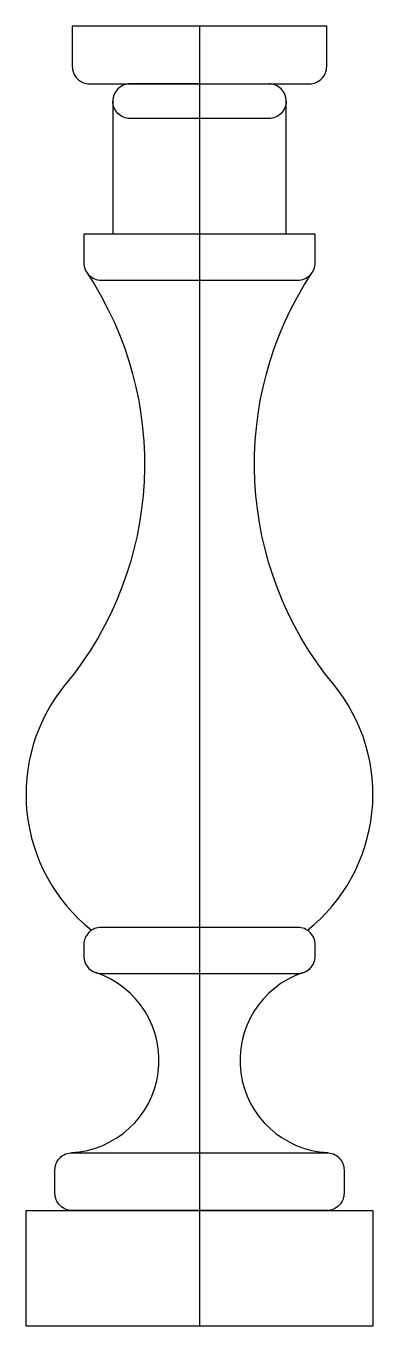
# Model space of a CAD drawing. Header units: inches. Extents: x 475.7 to 499.7, y 132.5 to 160.5.
# Drawn here: x 493.72 to 499.72, y 134.77 to 157.27 of the extents above.
import ezdxf

# ---------------------------------------------------------------- set-up
doc = ezdxf.new("R2010")
doc.units = ezdxf.units.IN
doc.header["$MEASUREMENT"] = 0

msp = doc.modelspace()

# ---------------------------------------------------------------- linework, layer by layer
msp.add_lwpolyline([(496.716, 157.269), (496.716, 134.769), (493.716, 134.769), (493.716, 136.769), (499.716, 136.769), (499.716, 134.769), (496.716, 134.769)])
for points in [[(494.516, 157.269), (494.516, 156.569, 0.414214), (494.816, 156.269), (498.616, 156.269, 0.414214), (498.916, 156.569), (498.916, 157.269)], [(498.416, 140.869, 0.414214), (498.716, 141.169), (498.716, 141.369, 0.414214), (498.416, 141.669), (496.716, 141.669), (495.016, 141.669, 0.414214), (494.716, 141.369), (494.716, 141.169, 0.414214), (495.016, 140.869)], [(494.516, 136.769, -0.414214), (494.216, 137.069), (494.216, 137.469, -0.414214), (494.516, 137.769), (496.716, 137.769), (498.916, 137.769, -0.414214), (499.216, 137.469), (499.216, 137.069, -0.414214), (498.916, 136.769)]]:
    msp.add_lwpolyline(points, format="xyb", close=True)
for points in [[(496.716, 156.269), (495.516, 156.269, 0.414214), (495.216, 155.969), (495.216, 155.969)], [(498.216, 155.969), (498.216, 155.969, 0.414214), (497.916, 156.269)], [(498.216, 153.669), (495.216, 153.669), (494.716, 153.669), (494.716, 153.169, 0.414214), (495.016, 152.869), (498.416, 152.869, 0.414214), (498.716, 153.169), (498.716, 153.669), (498.216, 153.669), (498.216, 155.969, -0.414214), (497.916, 155.669), (495.516, 155.669, -0.414214), (495.216, 155.969), (495.216, 153.669)], [(494.766, 153.003, -0.329738), (494.399, 145.875, 0.419331), (494.851, 141.62)], [(498.581, 141.62, 0.419331), (499.033, 145.875, -0.329738), (498.666, 153.003)]]:
    msp.add_lwpolyline(points, format="xyb")
for centre, start, end in [((494.416, 139.367), 273.0281, 71.5798), ((499.016, 139.367), 108.4202, 266.9719)]:
    msp.add_arc(centre, 1.6, start, end)

doc.saveas('drawing.dxf')
